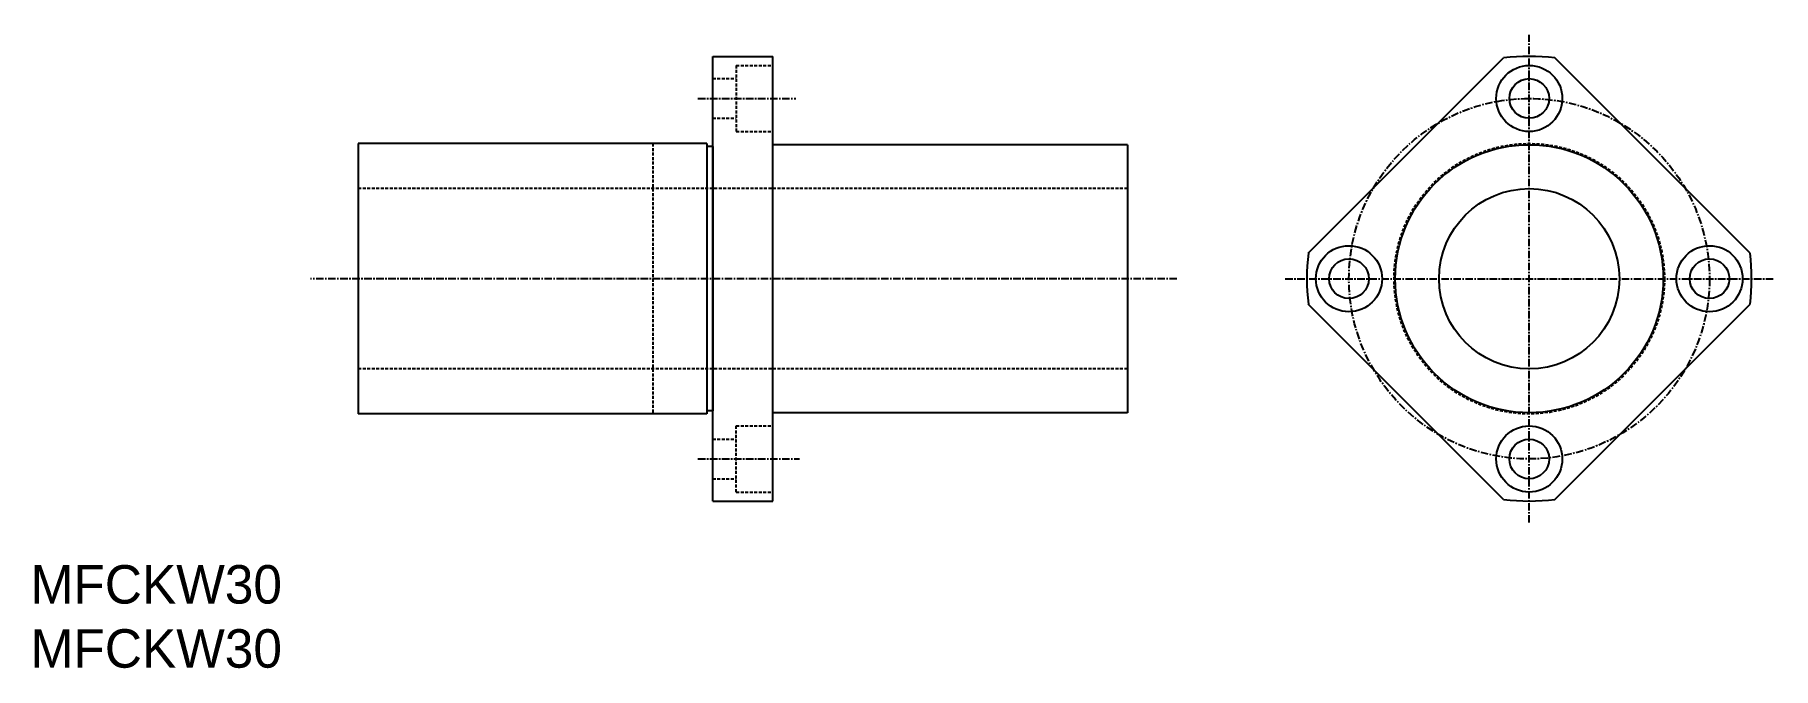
# Model space of a CAD drawing. Extents: x 11 to 300, y 10 to 115.
import ezdxf

# ---------------------------------------------------------------- set-up
doc = ezdxf.new("R2010")
doc.units = 0
doc.linetypes.add('CENTER', pattern=[2, 1.25, -0.25, 0.25, -0.25])
doc.linetypes.add('DASHED', pattern=[0.75, 0.5, -0.25])
doc.layers.get('0').update_dxf_attribs({"linetype": 'CONTINUOUS'})
doc.layers.add('CENTER', color=1, linetype='CENTER')

msp = doc.modelspace()

# ---------------------------------------------------------------- linework, layer by layer
at = {"color": 7, "linetype": 'CONTINUOUS'}
for p, q in [((123.53, 37.74), (123.53, 111.74)), ((123.53, 111.74), (133.53, 111.74)), ((133.53, 37.74), (133.53, 111.74)), ((222.63, 79), (255.13, 111.49)), ((296.14, 79), (263.65, 111.49)), ((122.53, 97.24), (64.53, 97.24)), ((64.53, 97.24), (64.53, 52.24)), ((122.53, 97.24), (122.53, 52.24)), ((123.53, 96.74), (122.53, 96.74)), ((123.53, 97.24), (123.53, 97.24)), ((123.53, 96.74), (123.53, 52.74)), ((192.53, 97.04), (133.53, 97.04)), ((192.53, 97.04), (192.53, 52.44)), ((255.13, 37.99), (222.63, 70.48)), ((263.65, 37.99), (296.14, 70.48)), ((122.53, 52.24), (64.53, 52.24)), ((123.53, 52.74), (122.53, 52.74)), ((192.53, 52.44), (133.53, 52.44)), ((123.53, 37.74), (133.53, 37.74))]:
    msp.add_line(p, q, dxfattribs=at)
at = {"color": 3, "linetype": 'DASHED'}
for p, q in [((127.43, 110.24), (127.43, 99.24)), ((127.43, 110.24), (133.53, 110.24)), ((123.53, 108.04), (127.43, 108.04)), ((123.53, 101.44), (127.43, 101.44)), ((127.43, 99.24), (133.53, 99.24)), ((113.53, 97.24), (113.53, 52.24)), ((192.53, 89.74), (64.53, 89.74)), ((192.53, 59.74), (64.53, 59.74)), ((127.43, 39.24), (127.43, 50.24)), ((127.43, 50.24), (133.53, 50.24)), ((123.53, 48.04), (127.43, 48.04)), ((123.53, 41.44), (127.43, 41.44)), ((127.43, 39.24), (133.53, 39.24))]:
    msp.add_line(p, q, dxfattribs=at)
at = {"color": 7, "linetype": 'CONTINUOUS'}
for centre, radius in [((259.39, 104.74), 5.5), ((259.39, 104.74), 3.3), ((259.39, 74.74), 22.3), ((259.39, 74.74), 15), ((229.39, 74.74), 5.5), ((289.39, 74.74), 5.5), ((229.39, 74.74), 3.3), ((289.39, 74.74), 3.3), ((259.39, 44.74), 5.5), ((259.39, 44.74), 3.3)]:
    msp.add_circle(centre, radius, dxfattribs=at)
at = {"color": 3, "linetype": 'DASHED'}
msp.add_circle((259.39, 74.74), 22.5, dxfattribs=at)
at = {"color": 7, "linetype": 'CONTINUOUS'}
for start, end in [(83.3917, 96.6083), (173.3917, 186.6083), (353.3917, 6.6083), (263.3917, 276.6083)]:
    msp.add_arc((259.39, 74.74), 37, start, end, dxfattribs=at)
at = {"layer": 'CENTER', "color": 1, "linetype": 'CENTER'}
for p, q in [((259.39, 34.14), (259.39, 115.34)), ((121.05, 104.74), (137.32, 104.74)), ((200.77, 74.74), (56.57, 74.74)), ((218.78, 74.74), (299.99, 74.74)), ((121.05, 44.74), (137.97, 44.74))]:
    msp.add_line(p, q, dxfattribs=at)
msp.add_circle((259.39, 74.74), 30, dxfattribs=at)

# ---------------------------------------------------------------- texts
at = {"color": 7, "linetype": 'CONTINUOUS'}
for p in [(10, 20.67), (10, 10)]:
    msp.add_text('MFCKW30', height=6.4, dxfattribs=at).set_placement(p)

doc.saveas('drawing.dxf')
